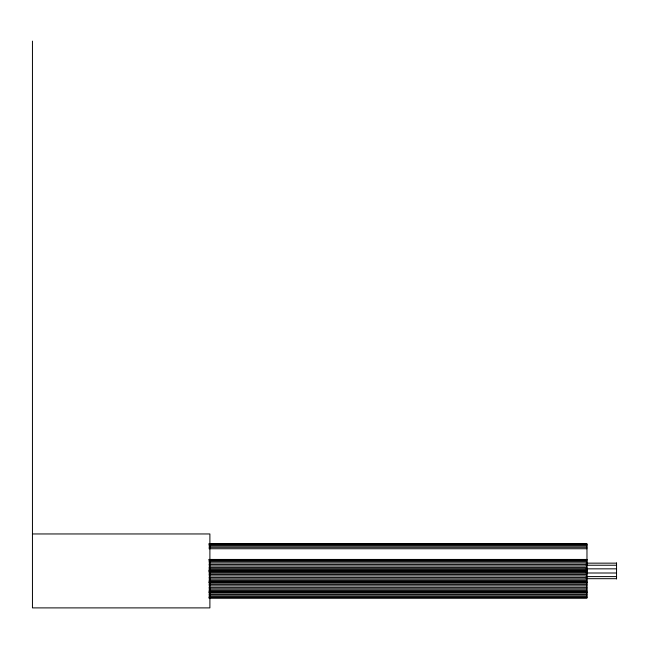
<?xml version="1.0" encoding="UTF-8"?>
<svg xmlns="http://www.w3.org/2000/svg" width="649" height="649" viewBox="0 0 649 649"><rect width="100%" height="100%" fill="white"/><g stroke="black" fill="none" stroke-linecap="round" stroke-linejoin="round"><path stroke-width="0.97" d="M32.45 533.957L209.895 533.957L209.895 607.894L32.45 607.894L32.45 41.106M208.97 543.757L586.972 543.757L586.972 598.086L208.97 598.086M208.97 544.146L586.972 544.146M208.97 544.9L586.972 544.9M208.97 545.971L586.972 545.971M208.97 547.277L586.972 547.277M208.97 548.738L586.972 548.738M208.97 559.438L586.972 559.438M208.97 559.836L586.972 559.836M208.97 560.59L586.972 560.59M208.97 561.653L586.972 561.653M208.97 562.967L586.972 562.967M586.136 563.154L616.55 563.154M208.97 564.427L586.972 564.427M586.136 565.238L616.55 565.238M208.97 565.936L586.972 565.936M208.97 567.396L586.972 567.396M208.97 568.702L586.972 568.702M586.136 568.84L616.55 568.84M208.97 569.773L586.972 569.773M208.97 570.528L586.972 570.528M208.97 570.925L586.972 570.925M208.97 571.315L586.972 571.315M208.97 572.069L586.972 572.069M586.136 573.002L616.55 573.002M208.97 573.14L586.972 573.14M208.97 574.446L586.972 574.446M208.97 575.906L586.972 575.906M586.136 576.604L616.55 576.604M208.97 577.415L586.972 577.415M586.136 578.689L616.55 578.689M208.97 578.876L586.972 578.876M208.97 580.19L586.972 580.19M208.97 581.261L586.972 581.261M208.97 582.015L586.972 582.015M208.97 582.404L586.972 582.404M208.97 583.078L586.972 583.078M208.97 584.392L586.972 584.392M208.97 585.852L586.972 585.852M208.97 587.361L586.972 587.361M208.97 588.821L586.972 588.821M208.97 590.128L586.972 590.128M208.97 591.198L586.972 591.198M208.97 591.953L586.972 591.953M208.97 592.35L586.972 592.35M208.97 593.105L586.972 593.105M208.97 594.565L586.972 594.565M208.97 595.871L586.972 595.871M208.97 596.942L586.972 596.942M208.97 597.697L586.972 597.697M616.55 562.886L616.55 578.965"/></g></svg>
